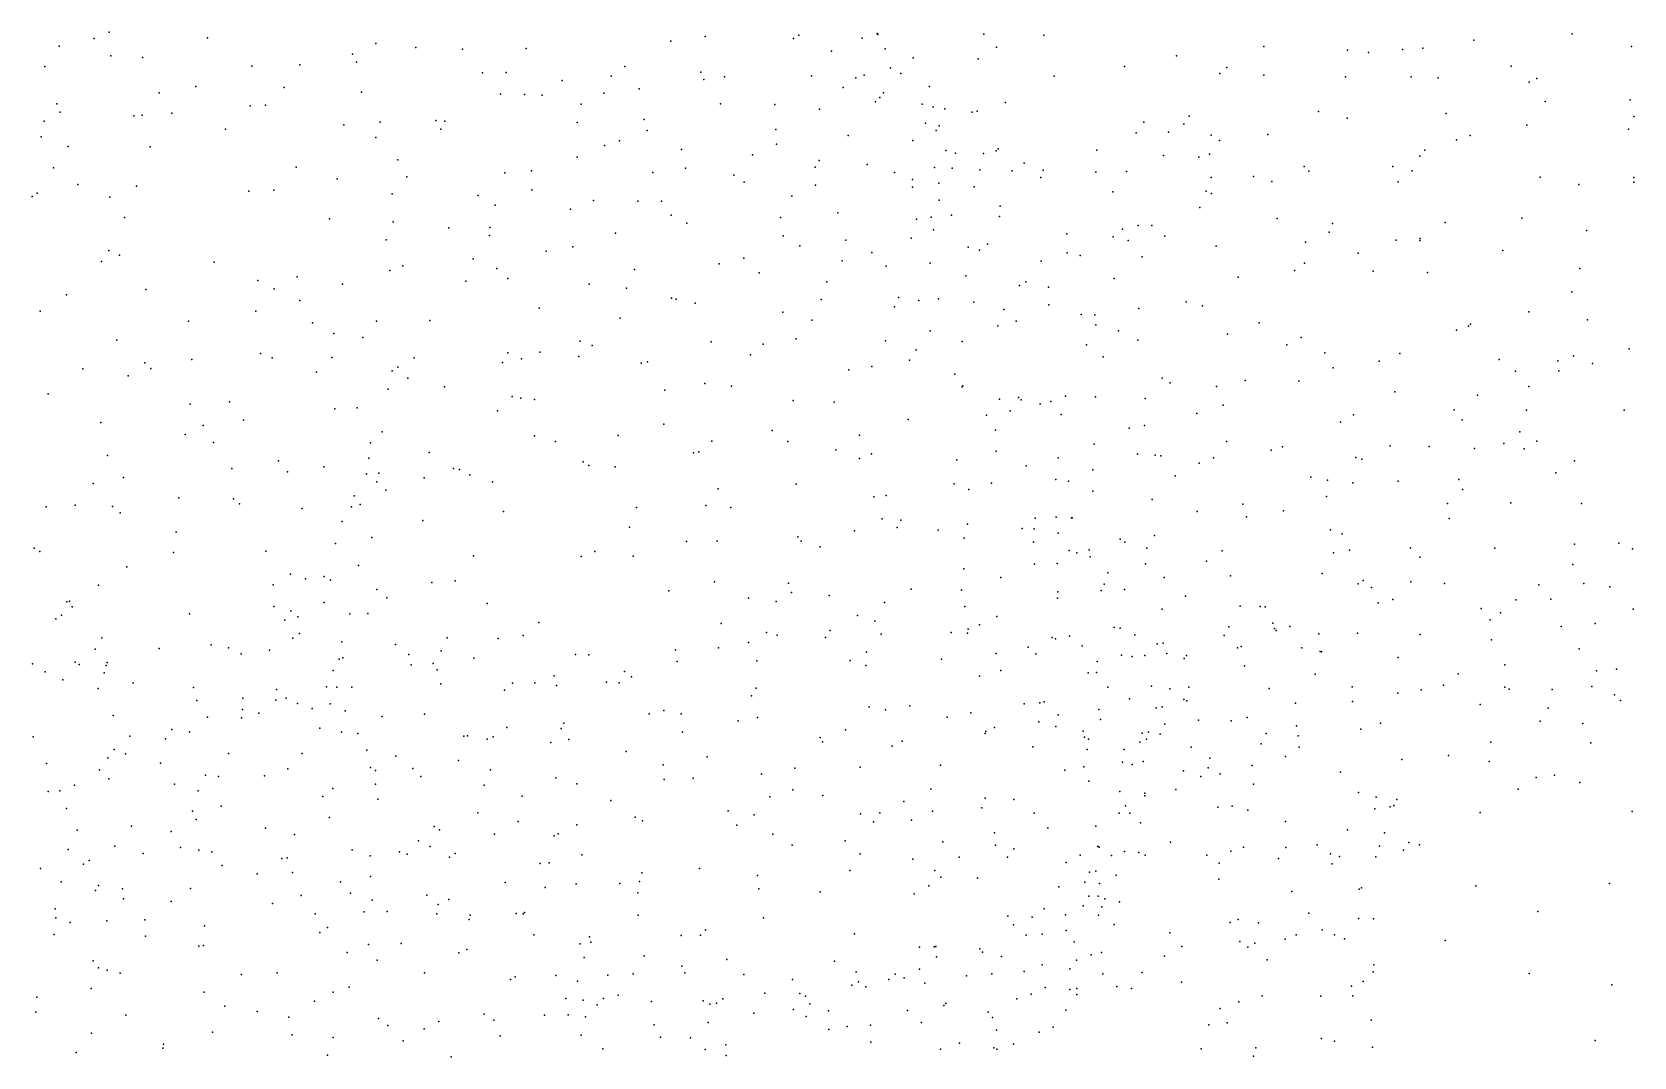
# Model space of a CAD drawing. Header units: metres. Extents: x -24.3 to 24.3, y -27.7 to 27.7.
# Drawn here: x 13.27 to 18.67, y -6.91 to -3.46 of the extents above; entities that cross this region are included whole.
import ezdxf

# ---------------------------------------------------------------- set-up
doc = ezdxf.new("R2010")
doc.units = ezdxf.units.M

msp = doc.modelspace()

# ---------------------------------------------------------------- linework, layer by layer
for p in [(13.3628, -3.5037, 14.3267), (13.4805, -3.4775, -7.353), (13.5318, -3.4556, -17.3867), (13.8627, -3.4756, 18.5632), (14.4302, -3.4937, -17.2061), (14.5647, -3.5075, -6.9124), (15.4237, -3.4863, 8.4801), (15.5391, -3.4707, 17.9496), (15.8367, -3.4776, -6.555), (15.8552, -3.4661, 0.5122), (16.0683, -3.4762, 14.5269), (16.1187, -3.4607, 14.0946), (16.121, -3.4639, 15.7014), (16.4777, -3.4629, 13.0741), (16.5209, -3.5064, 8.0035), (16.6799, -3.4666, 0.8912), (17.4216, -3.5041, -15.609), (18.1286, -3.4826, -13.7432), (18.4598, -3.462, 12.1316), (18.6604, -3.5048, 8.7526), (13.5369, -3.5359, -5.7595), (13.6443, -3.5416, -0.658), (14.3508, -3.5302, 18.4681), (14.3644, -3.5572, -5.6348), (14.7218, -3.5129, -17.0996), (14.9368, -3.5113, 0.18), (15.9648, -3.5198, 17.3012), (16.1457, -3.5124, 14.8895), (16.2403, -3.5423, -5.1049), (16.459, -3.5454, -16.0925), (17.127, -3.5362, 12.4321), (17.7036, -3.5172, -12.3706), (17.7745, -3.5243, -8.0311), (17.8885, -3.5147, 1.3645), (17.957, -3.5104, -12.9236), (13.3145, -3.5719, 13.9116), (14.0127, -3.5702, -5.7951), (14.1742, -3.5659, 9.4086), (14.7895, -3.5936, 9.0389), (14.8689, -3.5924, 18.3542), (15.2224, -3.6046, -6.9183), (15.2687, -3.5715, -16.7758), (15.525, -3.5912, 0.5117), (15.5347, -3.6152, -6.8515), (15.6046, -3.6069, -16.5727), (15.8978, -3.6034, 7.9517), (16.0466, -3.61, -4.8669), (16.0751, -3.6015, 16.7481), (16.1634, -3.5757, -16.2386), (16.1984, -3.5951, 15.5136), (16.715, -3.6046, 7.8777), (16.9522, -3.5712, -15.9062), (17.2728, -3.5954, -8.5469), (17.2964, -3.5746, -9.8229), (17.4217, -3.6013, 8.2763), (17.696, -3.6069, 8.4501), (17.9181, -3.6066, 12.1934), (18.0083, -3.6099, -14.6942), (18.2542, -3.5709, 8.6207), (18.3408, -3.6118, -8.0543), (13.6998, -3.66, 9.6301), (13.8236, -3.6392, -17.5482), (14.1214, -3.6425, 18.5511), (14.3811, -3.6588, 9.3591), (14.8494, -3.6648, -5.2848), (14.9303, -3.6665, -7.0133), (14.9897, -3.6679, -17.1093), (15.0577, -3.6191, 8.8018), (15.1983, -3.6619, -4.9581), (15.3173, -3.6469, 8.3605), (16.004, -3.6426, 17.0835), (16.14, -3.6607, 15.9445), (16.2956, -3.6386, 14.1212), (18.3149, -3.625, 12.1489), (13.3557, -3.6979, 18.5644), (14.007, -3.7039, 9.487), (14.0579, -3.7024, -7.141), (15.1211, -3.6983, 0.421), (15.5912, -3.6973, 17.8187), (15.7742, -3.6999, 17.5846), (15.9246, -3.7152, -6.9048), (16.113, -3.6911, 7.7553), (16.1283, -3.6767, 16.2934), (16.2708, -3.6991, 15.2365), (16.3071, -3.7071, 14.4953), (16.3463, -3.7143, 7.7223), (16.4558, -3.7224, 1.1372), (16.5507, -3.6928, 13.3331), (17.6051, -3.723, 8.2702), (18.3695, -3.69, 1.5157), (18.6553, -3.6846, 1.3982), (13.3129, -3.7557, 14.3145), (13.3665, -3.7251, 9.7262), (13.6141, -3.7382, 18.5973), (13.6431, -3.7354, -7.3476), (13.7426, -3.7287, -5.9377), (14.3221, -3.7681, 18.5411), (14.4449, -3.7596, -0.0105), (14.6323, -3.7536, -17.4521), (14.6618, -3.7554, 18.4811), (15.1079, -3.7601, 8.5628), (15.3338, -3.7503, 18.1034), (16.2811, -3.7622, 14.8908), (16.3271, -3.7721, -6.4326), (16.4392, -3.7261, 13.6833), (17.0166, -3.7592, 7.8369), (17.1521, -3.7663, -8.9198), (17.17, -3.7391, -15.7226), (17.702, -3.7462, 12.338), (18.0361, -3.7298, -13.163), (18.307, -3.7697, 8.545), (18.6679, -3.7404, 12.2298), (13.3019, -3.8086, -5.819), (13.9233, -3.7829, 18.6349), (14.4295, -3.8111, -7.0883), (14.6484, -3.7834, 9.0634), (15.2504, -3.8219, -17.0918), (15.3442, -3.7875, 8.1549), (15.7771, -3.7845, 7.7761), (16.0206, -3.8043, 0.9629), (16.2388, -3.8216, 15.7462), (16.3174, -3.7872, -5.5913), (16.9917, -3.7949, 1.5816), (17.1, -3.7928, -8.0836), (17.2437, -3.8033, -10.8474), (17.2719, -3.8211, -11.3003), (17.4345, -3.801, -11.8237), (18.0709, -3.8189, -7.5802), (18.1166, -3.804, -13.5899), (18.6503, -3.7829, 8.657), (13.3937, -3.8409, -7.5755), (13.6697, -3.8424, -0.601), (15.1081, -3.8773, 18.2232), (15.2002, -3.8377, -7.2115), (15.4591, -3.8518, 7.98), (15.6988, -3.8689, -16.7897), (15.7797, -3.8333, -7.1361), (16.3499, -3.8546, -6.7764), (16.3827, -3.8638, 7.541), (16.4766, -3.8645, 14.1994), (16.5194, -3.8561, -7.2722), (16.5267, -3.8491, 13.8843), (16.8586, -3.8538, -7.7583), (17.083, -3.8719, 12.7701), (17.2029, -3.8778, 1.789), (17.2386, -3.8671, 7.8637), (17.9465, -3.874, 1.882), (17.9642, -3.8538, -12.8638), (13.3436, -3.913, 18.6885), (14.162, -3.9112, 18.6371), (14.5038, -3.8861, -5.8207), (14.8642, -3.9297, 8.7776), (14.9538, -3.9236, -5.3907), (15.3634, -3.9288, -4.9566), (15.4736, -3.9141, -7.3382), (15.6354, -3.938, 7.7111), (15.9101, -3.9111, -7.394), (15.9239, -3.8884, 7.5875), (16.0855, -3.9019, 16.5873), (16.1771, -3.9292, 16.2761), (16.3118, -3.9122, -16.2945), (16.3714, -3.9144, 15.2304), (16.4643, -3.9201, -7.5896), (16.5738, -3.9238, -6.5843), (16.6136, -3.897, -6.9677), (16.6775, -3.9212, 1.5546), (16.8559, -3.928, -8.2774), (16.9587, -3.9255, 12.9773), (17.5569, -3.9092, -7.3461), (17.5735, -3.9246, 1.9746), (17.856, -3.9088, 12.2995), (17.9211, -3.9238, -14.6312), (13.4265, -3.9689, 9.7802), (13.6235, -3.9745, -17.9246), (14.0024, -3.9914, -17.9119), (14.0863, -3.9881, 9.5168), (14.2998, -3.9506, 9.3659), (14.5339, -3.9435, -17.7414), (14.9559, -3.9877, 18.3762), (15.6702, -3.9614, 17.6735), (15.911, -3.9719, 17.2328), (16.2374, -3.9778, -5.0935), (16.2375, -3.9528, 1.3084), (16.327, -3.9644, 15.568), (16.4459, -3.9772, 14.6356), (16.6701, -3.9461, -16.0532), (17.2275, -3.9922, -10.2028), (17.2439, -3.9462, -9.8792), (17.3865, -3.9419, 12.5918), (17.4478, -3.9597, 7.9668), (17.8742, -3.9608, -7.2543), (18.3522, -3.9446, 1.8825), (18.4823, -3.9698, 8.6148), (18.6678, -3.9459, -8.0086), (18.6683, -3.9617, 1.7548), (13.2717, -4.0093, -0.9543), (13.2892, -3.999, 14.116), (13.5335, -4.0125, 18.7581), (14.4849, -4.0013, 9.1948), (14.7745, -4.0059, -5.7423), (14.8316, -4.0386, -7.2688), (15.1635, -4.0234, -17.4675), (15.313, -4.0258, 7.8667), (15.3926, -4.0255, 18.0718), (15.8312, -4.0085, 17.456), (16.3274, -4.0223, -5.3731), (16.5333, -4.0419, 14.422), (16.9123, -3.994, 7.5393), (17.2057, -4.0468, -9.3394), (17.2446, -3.9999, -6.9863), (13.5828, -4.0808, -6.082), (14.2736, -4.0847, -17.9948), (14.4885, -4.0951, -7.2181), (15.0861, -4.0528, 8.1384), (15.4244, -4.0722, -17.315), (15.4776, -4.0999, 7.6398), (15.7931, -4.0801, 7.403), (15.9867, -4.0648, 16.9348), (16.2517, -4.0864, 16.1414), (16.3002, -4.0792, 15.9183), (16.3691, -4.0722, 7.3019), (16.5308, -4.0768, -6.1224), (17.466, -4.0834, -15.3299), (17.653, -4.1003, 8.0654), (18.032, -4.0976, 8.4563), (18.2903, -4.0827, 12.2975), (14.6763, -4.1149, 8.8293), (14.8123, -4.141, -17.9032), (14.8141, -4.1143, 18.5723), (15.2371, -4.1337, -5.3507), (15.8024, -4.1419, -17.0365), (16.2328, -4.1507, -5.6248), (16.309, -4.1224, -5.927), (16.7581, -4.1353, 7.3242), (16.9133, -4.1458, 1.9083), (16.9451, -4.1204, -6.7844), (16.9975, -4.107, -15.8088), (17.0444, -4.1074, -8.9108), (17.0874, -4.1439, 12.8831), (17.6417, -4.1299, -15.0611), (17.9478, -4.1518, -12.584), (18.5087, -4.1249, 12.2571), (13.5301, -4.1913, 18.9485), (13.5667, -4.2077, -7.5015), (14.465, -4.1556, 18.7098), (15.0041, -4.1936, -5.8293), (15.0931, -4.1798, 18.3144), (15.8579, -4.1763, -7.6882), (16.0134, -4.1575, 7.223), (16.1004, -4.1984, -7.9169), (16.4248, -4.1807, -8.2006), (16.4638, -4.1907, 15.3004), (16.4904, -4.17, 14.9531), (16.7592, -4.1998, -8.5933), (16.8025, -4.2085, 13.5291), (16.9644, -4.1582, 13.1215), (17.2603, -4.1769, 12.6815), (17.5617, -4.1642, -6.9922), (17.7392, -4.2005, 12.4013), (17.8672, -4.1569, 8.2758), (17.9466, -4.1579, 12.3405), (18.227, -4.1922, 8.5842), (13.5059, -4.2284, -0.7319), (13.885, -4.2312, 19.0227), (14.4771, -4.2594, 9.0894), (14.5206, -4.2437, -18.1309), (14.7579, -4.2196, 8.5441), (14.837, -4.2526, 8.3288), (15.3008, -4.2555, 18.1238), (15.5861, -4.2372, 17.7867), (15.6693, -4.2175, 1.1504), (16.0008, -4.2263, -5.0742), (16.1488, -4.2443, 16.6514), (16.2976, -4.235, -16.5455), (16.6715, -4.2274, 14.2484), (17.0114, -4.2126, 7.4395), (17.5246, -4.2595, 12.5259), (17.5589, -4.2343, -12.0468), (17.7895, -4.2619, -14.7553), (18.4854, -4.2529, 8.6687), (14.0326, -4.2934, -7.2976), (14.1651, -4.28, -0.0933), (14.3177, -4.3051, -6.3343), (14.7329, -4.2949, 18.6759), (14.8741, -4.2862, 0.5799), (15.1487, -4.3047, -7.4252), (15.7209, -4.2672, 17.5981), (15.9495, -4.2972, 17.1925), (16.4178, -4.2772, 15.6394), (16.5979, -4.3098, 1.8672), (16.6193, -4.2972, 14.687), (16.6958, -4.315, 7.1528), (16.9168, -4.2862, 13.3049), (17.3354, -4.2818, 7.6871), (17.9728, -4.2658, -14.2212), (13.388, -4.3414, 19.1665), (13.6555, -4.3228, 9.8145), (14.0876, -4.3209, -18.2715), (14.1736, -4.3608, 19.0049), (15.2738, -4.3184, 7.5134), (15.4262, -4.3529, -5.7149), (15.4421, -4.3557, -17.7784), (15.506, -4.3695, 7.2635), (15.9303, -4.357, -5.594), (16.1903, -4.3496, 7.0406), (16.2591, -4.3597, 1.6964), (16.3251, -4.3547, 16.1425), (16.4447, -4.3657, 7.0247), (17.1595, -4.3646, -11.2216), (18.459, -4.3305, 2.2693), (13.2988, -4.3959, -7.6781), (14.0254, -4.3967, 9.6292), (14.9805, -4.386, 7.8235), (15.253, -4.4197, -18.031), (15.801, -4.3991, -7.9057), (16.1775, -4.3819, -16.8983), (16.546, -4.3906, -16.4316), (16.6967, -4.3747, -6.4311), (16.8059, -4.4078, -8.8514), (16.8525, -4.4082, 13.7598), (17.0008, -4.3867, -6.6087), (17.2148, -4.3787, -15.6143), (18.3136, -4.399, 8.6473), (13.7989, -4.4301, -6.3753), (14.2169, -4.4357, 9.453), (14.2883, -4.472, -7.1553), (14.4325, -4.4294, -18.36), (14.6122, -4.4282, 8.5162), (15.8988, -4.4263, -5.9618), (16.2968, -4.4623, 16.3976), (16.5255, -4.4452, 15.3711), (16.5871, -4.4299, 15.097), (16.8552, -4.4424, -16.0893), (16.9317, -4.463, 13.4867), (17.2991, -4.4739, 7.5115), (17.4058, -4.4358, 12.593), (18.0703, -4.4601, 8.4324), (18.1112, -4.447, -13.7465), (18.118, -4.4404, -7.1783), (18.5114, -4.4255, -7.957), (13.5573, -4.4939, -18.4776), (14.3858, -4.4854, 9.1014), (15.1185, -4.497, 0.8932), (15.1587, -4.5117, 7.3085), (15.5591, -4.5, -6.0709), (15.7345, -4.5076, -17.7247), (15.846, -4.4899, 6.9103), (16.1464, -4.4965, -8.2688), (16.2505, -4.5269, 6.8732), (16.4049, -4.4986, 15.9647), (16.8243, -4.5092, 14.0774), (16.9964, -4.4936, 2.2478), (17.4986, -4.5091, -6.8254), (17.547, -4.4844, 2.4428), (18.6526, -4.523, -8.8405), (13.6515, -4.5698, 9.877), (13.8105, -4.5596, -0.5135), (14.0413, -4.5391, -0.265), (14.0811, -4.5529, -6.5542), (14.2817, -4.5523, 19.1322), (14.5042, -4.5851, 8.6413), (14.5595, -4.5539, 18.8997), (14.8561, -4.5688, -6.4675), (14.8751, -4.5368, -7.3292), (14.9204, -4.5568, 7.5535), (14.9827, -4.5342, 18.5938), (15.1137, -4.5494, -6.3152), (15.3239, -4.5715, 18.2305), (15.3449, -4.5664, -7.5832), (15.6918, -4.543, 17.6795), (16.1003, -4.5829, -17.3874), (16.2276, -4.5618, 16.6757), (16.8803, -4.55, 7.1054), (17.6267, -4.537, 12.4507), (17.8104, -4.5643, 8.1428), (17.8793, -4.539, 2.5515), (18.2146, -4.5586, -13.2097), (18.4114, -4.5636, -8.5935), (18.4651, -4.5466, 8.7179), (18.5284, -4.573, 12.1726), (13.4428, -4.5905, 19.5068), (13.5954, -4.6143, -7.4519), (13.6721, -4.5895, 19.4526), (14.2299, -4.6022, -0.0381), (14.4854, -4.597, -6.6185), (14.5378, -4.622, 8.4283), (15.5386, -4.6404, 6.8316), (16.0235, -4.5938, -6.315), (16.3801, -4.6081, 16.2066), (17.0784, -4.6216, -9.6433), (17.1064, -4.6372, 7.1992), (17.3588, -4.6299, -15.4312), (17.5396, -4.6324, 7.7025), (17.6548, -4.5875, -14.8833), (18.2696, -4.5979, -8.0151), (18.4147, -4.5973, 2.5217), (13.3258, -4.6747, -6.2572), (14.471, -4.6595, 8.8868), (14.6611, -4.6508, 8.0695), (14.8892, -4.6842, 18.7593), (14.9187, -4.6888, 7.2071), (14.9645, -4.6942, -18.4882), (15.4037, -4.6624, -18.279), (15.6282, -4.6493, -7.8824), (16.4054, -4.6513, -8.5997), (16.4075, -4.6473, -17.0241), (16.5311, -4.6925, 15.6776), (16.5953, -4.6875, 15.4072), (16.6037, -4.6946, -16.724), (16.7535, -4.6823, 14.5228), (16.8543, -4.6853, -9.1277), (17.0221, -4.6904, -10.7788), (17.2616, -4.6495, 2.4961), (17.8631, -4.6683, -12.3353), (18.1413, -4.6792, -7.7579), (18.3144, -4.6498, 12.1761), (13.8044, -4.7101, -6.5984), (13.9373, -4.7013, -18.6317), (14.2914, -4.7255, 9.1851), (14.3672, -4.7214, -6.937), (14.8398, -4.7316, -7.0437), (15.8361, -4.6968, -8.1037), (15.974, -4.7032, 6.7878), (16.4867, -4.7461, 6.7862), (16.5672, -4.7319, -8.859), (16.6675, -4.7086, 15.1342), (16.7039, -4.7005, 14.8817), (16.7381, -4.7445, 6.9015), (17.1952, -4.7412, -15.7366), (17.2841, -4.7135, -11.825), (17.7231, -4.746, 8.0483), (18.0628, -4.7283, 12.1869), (18.3066, -4.7298, -8.9626), (18.6356, -4.7299, 8.8135), (13.5038, -4.7711, 9.9754), (13.8479, -4.7813, -7.164), (13.9846, -4.7633, 9.6754), (14.4511, -4.8024, 19.18), (15.4006, -4.7765, 18.1716), (15.7653, -4.7979, -6.5294), (16.2236, -4.7607, 16.7837), (16.5172, -4.7976, 15.8749), (16.9678, -4.7909, 13.6118), (17.0193, -4.7814, 13.3981), (17.6796, -4.7704, -7.1122), (18.0899, -4.7628, -8.4424), (18.2843, -4.8027, 8.5966), (13.7873, -4.8116, 9.8579), (13.8834, -4.8389, 19.6001), (14.4124, -4.8394, 8.6012), (14.964, -4.8159, 6.9507), (15.0352, -4.8355, -6.8244), (15.2465, -4.8155, 18.4116), (15.5616, -4.8337, 1.4288), (15.8182, -4.8349, 6.6439), (16.0598, -4.8138, 17.1108), (16.85, -4.8443, 14.2212), (17.2952, -4.8352, 12.8169), (17.4839, -4.8536, 12.4414), (17.8465, -4.8503, 12.2323), (17.9788, -4.8526, 8.3724), (18.2303, -4.8419, 12.0851), (18.3414, -4.8347, -12.94), (13.526, -4.8829, 19.8334), (14.1021, -4.9007, 9.462), (14.4058, -4.8915, 8.9211), (14.6099, -4.873, 7.514), (15.1287, -4.9039, -7.123), (15.5002, -4.8741, 6.6471), (15.5177, -4.8698, 17.9913), (15.9795, -4.864, -18.128), (16.0597, -4.8931, -8.3884), (16.0999, -4.8772, 1.8881), (16.3871, -4.8975, 16.4828), (16.5201, -4.8674, -6.6866), (16.728, -4.8908, 2.3228), (16.9961, -4.878, -9.8591), (17.0558, -4.8819, 2.5321), (17.0744, -4.8832, 6.9946), (17.2032, -4.9089, -6.8879), (17.252, -4.8906, 7.1931), (17.4461, -4.8646, 7.4689), (17.7313, -4.8891, -12.1508), (17.7516, -4.8954, -14.6431), (18.1311, -4.8585, -13.7849), (18.2989, -4.8602, -13.3302), (18.4681, -4.901, -9.2869), (13.5796, -4.9568, -0.8856), (13.9446, -4.9267, -0.4784), (14.1318, -4.9377, -18.7875), (14.2549, -4.9202, 19.4645), (14.3984, -4.9447, 0.1588), (14.4396, -4.9423, 7.9955), (14.5929, -4.9577, 7.2541), (14.6914, -4.9267, 19.0116), (14.7123, -4.9295, 6.9966), (14.7465, -4.9482, 0.6392), (15.147, -4.9167, 18.578), (15.2363, -4.9211, -7.4537), (16.6212, -4.9175, 15.6072), (16.7208, -4.9636, -16.9526), (16.8448, -4.931, 6.8382), (17.1232, -4.9512, -15.9731), (17.5797, -4.9558, -15.0034), (18.0778, -4.9631, -9.1967), (18.4048, -4.9408, 8.7601), (13.4775, -4.9771, -6.5201), (14.3567, -5.0188, 8.4134), (14.4327, -4.9715, -18.7816), (14.4635, -4.9993, 19.2991), (14.8224, -4.9711, 6.8131), (15.5831, -4.9952, -18.5559), (15.8456, -4.9791, 1.7293), (16.1487, -5.0171, 16.9863), (16.378, -4.978, 6.5968), (16.4273, -4.9976, -17.7253), (16.5042, -4.9755, 16.1652), (16.7637, -4.9685, 15.0316), (16.8452, -5.0026, 14.5704), (17.6363, -4.9658, 7.7705), (17.7217, -4.9746, -7.3478), (17.8742, -4.9688, -8.838), (18.0908, -4.997, 8.5319), (13.3195, -5.056, -7.4934), (13.4175, -5.0503, 20.0145), (13.5423, -5.0544, 10.0427), (13.7661, -5.0255, 19.8075), (13.9501, -5.0289, 9.7721), (13.9704, -5.0451, 19.7112), (14.182, -5.0606, -0.3194), (14.3476, -5.0557, 8.7678), (14.3775, -5.0472, 7.796), (14.8605, -5.0709, -18.803), (15.3084, -5.0579, 1.3161), (15.5414, -5.0507, 6.5005), (15.6263, -5.0576, 17.8336), (16.107, -5.0214, -6.7577), (17.0456, -5.0313, -11.7541), (17.1973, -5.0707, 13.0099), (17.3512, -5.0467, -15.4732), (17.4878, -5.0693, 2.8464), (17.6326, -5.0212, 12.3035), (18.0398, -5.0438, 12.0121), (18.2534, -5.0421, -12.3606), (18.4916, -5.0446, 8.9338), (13.5685, -5.0752, -7.2843), (14.317, -5.1048, 8.0807), (14.5881, -5.1013, 6.8233), (15.2846, -5.1237, 18.3915), (16.1356, -5.0959, 6.5122), (16.1863, -5.1255, -18.3393), (16.1986, -5.1004, -3.3921), (16.4233, -5.1141, -6.8432), (16.6513, -5.0937, -9.1167), (16.7214, -5.0906, 15.4257), (16.7737, -5.093, -6.8949), (16.7755, -5.093, -3.2067), (17.3633, -5.0895, 12.5966), (18.0457, -5.095, -12.1332), (13.7578, -5.1407, -18.961), (14.2943, -5.1791, 7.6216), (14.416, -5.1585, 7.1502), (15.4764, -5.172, -7.2799), (15.58, -5.1714, -7.623), (15.8517, -5.1561, -8.1151), (15.8632, -5.1715, 17.4618), (16.0427, -5.1366, 17.1686), (16.3242, -5.1345, -8.7311), (16.4116, -5.1609, 16.5259), (16.6074, -5.1282, 6.5899), (16.6451, -5.1748, -2.7672), (16.6474, -5.1301, -3.4839), (16.7285, -5.1442, -11.152), (16.9372, -5.1648, 14.2988), (16.9535, -5.175, -2.9594), (17.0531, -5.1517, 13.5188), (17.6458, -5.1325, -7.6314), (17.6858, -5.1461, -8.5025), (18.6171, -5.1781, -13.1451), (13.279, -5.1945, -1.2731), (13.2976, -5.2063, 5.0419), (13.7478, -5.2094, -1.0818), (14.0594, -5.2044, -0.618), (14.7584, -5.2212, 19.13), (15.1219, -5.2232, 1.1438), (15.1677, -5.2055, -18.8686), (15.297, -5.2216, 6.302), (15.9263, -5.1901, -6.9602), (16.7653, -5.203, -17.4306), (16.7918, -5.2106, -11.5589), (16.8335, -5.2005, -9.7227), (16.8361, -5.2245, -10.0231), (17.027, -5.1948, 13.7751), (17.2808, -5.2033, 7.0887), (17.6558, -5.2104, -7.9679), (17.7105, -5.2015, 7.9003), (17.9151, -5.1937, -9.4339), (17.9475, -5.2252, 8.4975), (18.1992, -5.1946, 8.7138), (18.4677, -5.181, -13.494), (18.6639, -5.1965, 9.1255), (13.5907, -5.2572, 10.1218), (14.1422, -5.2828, 9.4384), (14.3716, -5.253, 6.9542), (16.4105, -5.265, -3.6472), (16.6485, -5.2487, 15.8764), (16.7253, -5.246, -10.765), (16.8962, -5.2779, 14.7924), (17.0233, -5.2472, -16.5718), (17.2278, -5.2389, 12.8231), (17.3092, -5.2885, -15.6738), (17.6181, -5.2806, 7.582), (18.4628, -5.2499, 11.7127), (13.4953, -5.3195, -7.0133), (14.0842, -5.3188, 19.7651), (14.1928, -5.2978, 7.8674), (14.2561, -5.2908, 7.2364), (14.2772, -5.3021, -18.9986), (14.4329, -5.3343, 6.5795), (14.6184, -5.3107, 19.3154), (14.6977, -5.3054, -18.9524), (15.4164, -5.339, 1.4592), (15.5707, -5.3088, 6.258), (15.8199, -5.3127, 6.2511), (16.2329, -5.3327, -18.5744), (16.4024, -5.336, -2.4172), (16.5359, -5.2937, -18.2048), (16.7272, -5.3414, 6.5408), (16.8732, -5.3377, -2.6108), (16.8835, -5.3165, -11.8738), (16.9516, -5.3339, 14.5447), (17.0852, -5.2939, 6.8041), (17.7388, -5.315, -14.6227), (17.7561, -5.3039, 12.0349), (17.7842, -5.3268, 8.0751), (17.9164, -5.3082, -14.3045), (18.0297, -5.3142, 3.0582), (18.3475, -5.3178, -12.0885), (18.4989, -5.3136, -9.7896), (18.5867, -5.3247, 2.9286), (13.3885, -5.3759, 4.4421), (13.3979, -5.3735, 5.1743), (13.4071, -5.3927, 4.7219), (14.0863, -5.3916, 9.8391), (14.2562, -5.3774, 8.7542), (14.4668, -5.362, -0.0071), (14.8052, -5.3813, 6.3461), (15.6856, -5.3636, -18.8878), (15.7784, -5.3749, 1.7834), (15.8307, -5.344, -7.2553), (15.9572, -5.3539, -18.7451), (16.1431, -5.3779, -8.4442), (16.4142, -5.3909, 16.5925), (16.7263, -5.3631, -7.0981), (17.1571, -5.3567, -16.1556), (17.3419, -5.3901, -7.481), (17.4096, -5.3909, 2.9525), (17.4258, -5.3926, -9.0437), (17.8067, -5.3786, -11.8464), (17.8559, -5.3675, -9.7259), (18.2705, -5.3693, -13.9067), (18.3881, -5.367, 9.0448), (13.3513, -5.4327, 5.5506), (13.3715, -5.4204, 10.1471), (13.802, -5.4161, -1.4285), (14.1234, -5.4371, 7.4028), (14.1435, -5.4061, 7.6496), (14.1671, -5.4267, 7.0478), (14.3428, -5.416, 19.6343), (14.4032, -5.4145, -0.6318), (14.9788, -5.4449, 6.1723), (15.593, -5.4492, 17.914), (16.0521, -5.4214, -2.387), (16.1107, -5.4404, -3.5059), (16.5224, -5.4249, 16.3727), (17.0793, -5.4008, 13.2496), (17.4522, -5.4471, -8.2395), (18.154, -5.398, 11.7259), (18.1841, -5.4362, -11.7511), (18.2189, -5.4129, 8.8646), (18.538, -5.4481, 9.2606), (18.6652, -5.4005, 11.495), (13.5063, -5.4968, 20.1974), (14.1507, -5.4983, 8.026), (14.1728, -5.4829, 6.8129), (14.6706, -5.4966, 6.2009), (14.8415, -5.4996, 19.072), (14.9265, -5.4892, 0.9355), (15.7464, -5.4792, -12.3745), (15.7821, -5.4882, 17.6137), (15.945, -5.4961, 17.3568), (15.9605, -5.472, -7.9566), (16.1325, -5.4845, 2.0874), (16.3681, -5.4792, 6.2992), (16.4231, -5.4809, -11.9109), (16.4255, -5.4679, -11.3848), (16.4632, -5.4527, 2.3406), (16.7085, -5.496, 15.8335), (16.7193, -5.5001, -9.3387), (16.7666, -5.4916, -9.9051), (16.9169, -5.4621, -3.3968), (16.9377, -5.4645, 2.6979), (16.9867, -5.4863, 6.6462), (17.2881, -5.4889, 6.9677), (17.3033, -5.4604, 12.3796), (17.4577, -5.4657, -15.294), (17.4631, -5.4721, 7.2133), (17.5086, -5.4591, -11.7986), (17.6069, -5.483, 7.4624), (17.7366, -5.481, 3.1013), (17.9479, -5.4854, 8.6298), (18.1889, -5.5041, -10.0909), (18.423, -5.4588, 11.5552), (13.4849, -5.5356, 4.958), (13.6996, -5.5324, 20.0845), (13.8755, -5.5202, 10.2014), (13.9337, -5.5303, 19.9384), (13.9767, -5.551, -1.6705), (14.0714, -5.538, 10.0427), (14.315, -5.5104, -1.2862), (14.4965, -5.5189, 19.4725), (14.541, -5.5528, -0.2654), (14.6496, -5.5408, 19.3041), (15.1028, -5.5529, -19.0732), (15.1474, -5.5545, 18.5968), (15.4397, -5.5369, 18.149), (15.5846, -5.5312, -12.6751), (15.6851, -5.5124, 6.0722), (16.0832, -5.5448, -7.4767), (16.5193, -5.5497, -3.6052), (16.6276, -5.5286, 16.1048), (16.653, -5.5504, -10.5638), (16.8091, -5.5234, -18.2261), (16.9423, -5.5549, 14.7041), (17.021, -5.5565, -2.8514), (17.0624, -5.5171, 13.4629), (17.0818, -5.5146, 13.0401), (17.0951, -5.5492, -16.8416), (17.1608, -5.556, 2.8764), (17.3328, -5.531, -9.3713), (17.3454, -5.5257, -8.7066), (17.5495, -5.5312, -9.6856), (17.6112, -5.5429, 11.8902), (17.6155, -5.5441, -14.9026), (18.4834, -5.5335, -11.6057), (13.273, -5.5842, -7.3077), (13.3156, -5.6111, -1.7831), (13.4168, -5.5786, 5.7942), (13.4301, -5.5866, 4.2624), (13.5216, -5.5898, 5.2394), (13.5247, -5.5798, -19.306), (14.2861, -5.6065, 9.008), (14.3066, -5.5684, -1.716), (14.3184, -5.5649, 6.3682), (14.549, -5.5881, -19.1239), (14.6226, -5.5838, 0.1925), (14.6365, -5.605, -1.0845), (14.7598, -5.5655, 0.612), (15.2676, -5.6103, -2.1671), (15.4447, -5.5763, 5.9838), (15.7138, -5.5749, -12.0713), (16.0279, -5.5732, -12.5714), (16.0809, -5.5905, 17.1363), (16.3353, -5.5689, -18.8308), (16.5356, -5.6067, -7.3535), (16.8604, -5.577, -7.3683), (16.9784, -5.5593, -17.7651), (17.1533, -5.5669, 6.7709), (17.3562, -5.5908, 12.1643), (17.8735, -5.5631, 8.4194), (18.2335, -5.5874, 11.5336), (18.5421, -5.6077, 11.2606), (18.6092, -5.6028, -10.2628), (13.3752, -5.6388, 10.2943), (13.515, -5.6146, 5.4754), (13.6126, -5.6482, 10.4311), (13.8154, -5.6647, -19.2559), (14.2636, -5.6625, 9.5522), (14.2989, -5.6636, 19.6656), (14.3486, -5.663, 6.1547), (14.6485, -5.652, -2.0208), (14.8904, -5.6498, 5.9171), (14.9658, -5.6486, -1.4045), (15.0302, -5.6254, 18.767), (15.0389, -5.6579, -12.5573), (15.2065, -5.6467, -1.6156), (15.2493, -5.6481, -12.3258), (15.2912, -5.6286, -2.5969), (16.4637, -5.6265, -10.9898), (16.8298, -5.615, -2.3909), (16.8576, -5.614, 6.5013), (16.8955, -5.6636, 15.0641), (17.0434, -5.6597, 13.6881), (17.169, -5.6627, -16.5531), (17.594, -5.6197, -11.5399), (17.7195, -5.6619, 7.7348), (18.0265, -5.6562, -14.2567), (18.0757, -5.6179, 8.835), (18.2338, -5.6632, -10.3516), (18.5259, -5.6606, -13.8489), (13.4948, -5.6679, 4.5868), (13.8264, -5.7076, -2.1081), (13.9821, -5.7001, 6.7237), (14.0929, -5.7066, 7.9209), (14.0958, -5.6706, 19.8478), (14.1282, -5.6999, 6.4469), (14.1664, -5.7185, 10.1298), (14.2757, -5.7195, 9.8236), (14.8637, -5.6728, -2.3375), (15.6958, -5.6922, 17.7353), (15.7117, -5.6671, -1.7192), (16.6143, -5.7189, -2.0957), (16.6665, -5.7157, 15.9788), (16.6814, -5.7131, -18.6613), (16.9684, -5.7023, 14.4312), (17.1043, -5.6684, -17.1327), (17.152, -5.7048, -8.0023), (17.1622, -5.7097, -9.6132), (17.4393, -5.6679, 11.9417), (17.5285, -5.7166, 7.1901), (17.7201, -5.7115, -14.6648), (17.8724, -5.6829, -10.2349), (17.9518, -5.6719, -11.3856), (18.2478, -5.6695, 9.1865), (18.3929, -5.6714, 9.4311), (18.6024, -5.6893, -11.3175), (18.6233, -5.7076, 9.7787), (13.5453, -5.7591, 5.8702), (13.8625, -5.7641, 6.5274), (13.9769, -5.7661, 6.2223), (13.9803, -5.7386, 10.3874), (14.0362, -5.7504, 7.5408), (14.215, -5.7348, 8.6508), (14.3263, -5.7431, 9.1766), (14.4517, -5.7615, -2.3684), (14.594, -5.7539, 5.8717), (15.3504, -5.753, 5.8387), (15.3998, -5.7415, -19.1874), (15.4585, -5.7527, -1.4132), (15.7151, -5.7654, -11.7397), (16.0916, -5.7291, -11.4872), (16.1474, -5.7401, 6.0911), (16.2288, -5.7261, -1.8564), (16.355, -5.7645, -8.2987), (16.4341, -5.7498, -8.6321), (16.7291, -5.7569, 15.7496), (16.8658, -5.738, -11.9496), (16.8708, -5.7719, -9.1897), (17.0583, -5.7331, 13.259), (17.0789, -5.7292, 6.628), (17.201, -5.7743, -11.6335), (17.3652, -5.7653, -15.516), (18.1499, -5.7213, -11.0403), (18.3788, -5.7335, -10.7125), (13.6017, -5.8281, 5.2456), (13.7429, -5.8062, 6.3325), (13.8025, -5.8136, 5.7175), (14.2409, -5.8014, 5.891), (14.3138, -5.8149, 8.8736), (14.3694, -5.8198, -19.2487), (14.7387, -5.8268, 0.009), (14.8708, -5.7996, 0.7761), (15.0538, -5.8029, 5.7828), (15.0628, -5.7849, -0.9703), (15.4632, -5.8151, 1.5587), (15.6502, -5.7763, -12.9151), (16.012, -5.807, -3.41), (16.4822, -5.8189, 2.4498), (16.4852, -5.8131, -12.3438), (16.5142, -5.7994, 16.4312), (16.6635, -5.7795, -3.4784), (16.7211, -5.7952, -10.3144), (16.8123, -5.8116, 6.3864), (17.0116, -5.8185, -8.2504), (17.0333, -5.8143, -2.5658), (17.0717, -5.8212, 12.8446), (17.0874, -5.7876, 12.5444), (17.3114, -5.7767, 6.8673), (17.4288, -5.8197, -10.2633), (17.5319, -5.7933, -15.0998), (17.5375, -5.8275, -11.2061), (17.7487, -5.8049, 11.5654), (17.8146, -5.7849, -10.5509), (18.3527, -5.7772, 11.1567), (18.4956, -5.7854, 10.9623), (13.2758, -5.8301, 3.6723), (13.5486, -5.8731, 20.2371), (13.7214, -5.8378, 6.0592), (14.3992, -5.8754, 9.5565), (14.726, -5.8288, 19.2061), (14.8051, -5.8388, 5.7836), (14.8254, -5.8301, -0.6089), (15.0197, -5.8499, -19.2329), (15.0804, -5.8399, -2.6908), (15.2732, -5.8798, 18.3349), (15.9268, -5.8327, 1.9757), (15.9341, -5.8476, -19.2056), (16.1696, -5.8618, 16.9778), (16.2027, -5.8456, 2.2242), (16.6432, -5.8648, 6.2455), (16.8169, -5.8322, 15.3865), (16.8259, -5.8733, 2.7708), (16.8312, -5.8384, -7.9668), (16.9505, -5.8736, 14.57), (17.004, -5.8482, -10.0144), (17.0263, -5.8389, 13.819), (17.1763, -5.8657, -17.907), (17.4122, -5.8545, 3.147), (17.5403, -5.8655, 11.6138), (18.1862, -5.8489, 3.2908), (18.5231, -5.8513, 9.9106), (13.3203, -5.9208, 10.475), (13.5276, -5.901, -2.358), (13.5866, -5.8878, 10.6213), (13.7047, -5.9197, 5.4941), (13.9334, -5.8865, 7.1483), (14.1817, -5.8862, 19.7553), (14.4123, -5.9344, 10.0792), (14.4971, -5.8955, 19.4676), (14.708, -5.9101, -19.2637), (15.3975, -5.9249, -11.86), (15.546, -5.8977, 17.9019), (16.062, -5.933, -1.6064), (16.3321, -5.9257, 16.7176), (16.8153, -5.9316, -18.8259), (16.9451, -5.9161, -11.5254), (16.9777, -5.9234, 14.3163), (17.0146, -5.9142, -18.5277), (17.2339, -5.9355, -17.0178), (17.239, -5.9023, -16.1437), (17.3822, -5.9271, -10.6564), (17.4947, -5.8971, 7.0613), (17.8866, -5.9067, 8.5606), (18.043, -5.8932, 9.1912), (18.1803, -5.9136, 10.9838), (13.499, -5.9419, 6.2352), (13.5308, -5.9721, 4.5418), (13.7513, -5.9902, -2.5363), (13.8562, -5.9599, 6.7881), (13.8993, -5.9641, -19.4159), (14.0552, -5.9616, 7.6931), (14.1331, -5.9385, 8.2047), (14.4289, -5.9437, 9.8554), (14.5541, -5.9369, 5.7218), (14.5818, -5.9641, -2.6511), (14.816, -5.9419, 0.4338), (15.0366, -5.9685, 18.6446), (15.1075, -5.9889, -12.0319), (15.401, -5.9738, 18.078), (15.4986, -5.9697, 5.6988), (15.7286, -5.9567, -1.3921), (15.8412, -5.9364, 17.4644), (16.7511, -5.9428, -10.6478), (16.8313, -5.9795, 15.1813), (17.1512, -5.9451, -18.235), (17.2088, -5.964, -11.1092), (17.2742, -5.9554, 11.8224), (17.3864, -5.9895, 6.8717), (17.6793, -5.9499, 7.4897), (18.3385, -5.968, -14.137), (18.4001, -5.9601, 10.4741), (18.4858, -5.9841, 3.2107), (13.3261, -6.0149, 6.3743), (13.3652, -6.0124, 3.9808), (13.4148, -5.9938, -19.6384), (13.8314, -6.0124, 20.0575), (14.2518, -6.032, 5.6246), (14.2853, -6.0047, 8.5606), (14.4283, -5.9906, 9.1992), (14.4365, -6.0402, 10.284), (14.7948, -5.9937, 19.0035), (14.9234, -6.0309, -0.262), (15.7572, -6.0329, 5.7513), (15.8342, -6.0091, -11.5066), (15.936, -6.0286, 17.286), (16.2991, -6.0065, -19.21), (16.4824, -6.0372, -11.1088), (16.5795, -6.042, 16.1807), (16.9363, -6.0149, -3.2318), (17.0206, -6.0291, 6.4489), (17.0208, -6.0202, 13.6934), (17.1248, -6.0078, -10.7901), (17.7407, -6.0186, 11.2497), (17.7998, -6.0342, 7.8975), (17.8699, -6.0421, 10.9978), (18.2787, -6.0071, 9.9983), (13.3877, -6.0721, 20.3511), (13.8121, -6.081, 6.972), (13.9086, -6.0642, 10.7889), (14.7732, -6.0866, 5.5995), (15.2213, -6.0447, -0.7789), (15.6168, -6.0796, 17.6916), (15.7039, -6.0933, 1.7888), (16.0628, -6.0899, 2.1119), (16.128, -6.0867, -11.3122), (16.2082, -6.0483, -12.6531), (16.305, -6.0807, 5.9736), (16.4718, -6.0699, 16.4417), (16.6473, -6.0883, -19.1086), (16.9346, -6.088, 14.4871), (16.9557, -6.0629, 12.6758), (16.9705, -6.0873, 13.3127), (17.2668, -6.0674, -16.4112), (17.3152, -6.0639, -17.5967), (17.3672, -6.0773, 11.4776), (17.7957, -6.0733, 8.2377), (17.8473, -6.0665, -14.5967), (17.8593, -6.062, 9.129), (18.1497, -6.0859, 10.2485), (18.6618, -6.0821, -14.0281), (13.4235, -6.1452, 10.9374), (13.6072, -6.1316, 6.4571), (13.7407, -6.1498, 11.059), (13.8242, -6.1095, 5.4042), (14.0586, -6.1387, 5.5759), (14.2739, -6.1022, 10.5837), (14.6262, -6.1322, 10.1392), (14.6443, -6.1439, 9.5854), (14.9099, -6.1156, 0.0433), (15.1066, -6.1273, 18.4361), (15.3038, -6.1015, 1.3578), (15.3278, -6.114, 5.567), (15.6464, -6.1278, -19.4402), (16.1066, -6.1165, 5.8589), (16.2344, -6.1117, 16.8361), (16.6937, -6.1376, 15.7765), (16.8559, -6.1316, 6.2831), (17.0055, -6.1198, 11.9945), (17.4949, -6.1164, 11.2735), (17.7035, -6.1439, 10.9001), (13.5511, -6.1989, 4.6766), (13.7713, -6.2031, -19.6018), (14.1557, -6.1596, 10.8597), (14.5733, -6.1812, 10.4358), (14.6127, -6.2002, -19.4413), (14.8294, -6.159, -12.1676), (15.0307, -6.1644, -2.9517), (15.0441, -6.1571, -19.4442), (15.767, -6.158, 17.4455), (15.8328, -6.1953, -1.1886), (16.0109, -6.1814, -19.4508), (16.3401, -6.1847, 16.6516), (16.5137, -6.1535, -11.967), (16.5169, -6.1952, -11.5255), (16.862, -6.2001, 14.8202), (16.8666, -6.2026, 12.4118), (17.1066, -6.1855, 11.5369), (17.3533, -6.2027, -17.1377), (17.4953, -6.2034, -15.2079), (17.6015, -6.1949, 3.3302), (17.8115, -6.1994, 8.5203), (17.8278, -6.1538, 8.7744), (17.9097, -6.1871, 10.4794), (17.9455, -6.1945, 10.0477), (13.3929, -6.2106, 4.2114), (13.4447, -6.2595, 11.1724), (13.4636, -6.2477, 4.4638), (13.6459, -6.224, -2.7687), (13.8333, -6.2123, 5.2073), (13.8776, -6.2183, 7.2248), (14.1137, -6.2406, 7.9801), (14.1312, -6.238, 19.7413), (14.3499, -6.2112, 5.4605), (14.4113, -6.2318, 8.7256), (14.5101, -6.218, -2.8605), (14.535, -6.2262, 10.657), (14.6781, -6.2361, 9.3517), (14.697, -6.2241, 9.9196), (14.983, -6.2576, 5.4463), (15.0134, -6.2548, 0.7421), (15.1236, -6.2279, -12.9498), (16.061, -6.2247, 17.0104), (16.2395, -6.2425, -1.4763), (16.3949, -6.2362, -3.3581), (16.5576, -6.2359, 6.0283), (16.5787, -6.2075, -1.7932), (16.7551, -6.2535, 2.7918), (16.8025, -6.2297, -2.0071), (16.9081, -6.23, 13.4733), (16.9518, -6.2172, 14.2205), (16.9999, -6.2202, 11.7617), (17.0217, -6.2295, -2.8639), (17.2299, -6.2296, -18.637), (17.2712, -6.2567, -16.1079), (17.3107, -6.2154, 11.209), (17.4712, -6.2407, 10.9082), (17.6463, -6.2249, 7.2723), (17.6511, -6.258, 10.6066), (17.6764, -6.2335, -14.8115), (17.7988, -6.2349, 7.6375), (17.8919, -6.2124, 9.6995), (13.3006, -6.2743, 3.9622), (13.9121, -6.2639, 11.2238), (14.03, -6.2925, -2.8295), (14.1496, -6.2876, 11.1311), (14.4117, -6.3014, 11.0018), (15.3265, -6.2892, 17.994), (15.5199, -6.2743, 17.7181), (15.7155, -6.2978, -3.1535), (16.0267, -6.2807, 5.7252), (16.3131, -6.2808, -12.3343), (16.3329, -6.3036, 2.3922), (16.457, -6.3072, 16.3562), (16.8339, -6.2866, 12.7222), (16.8559, -6.2833, 12.1814), (16.9239, -6.2971, 13.9251), (17.2699, -6.3099, 10.959), (13.3695, -6.3186, -2.8286), (13.4851, -6.3485, 6.6761), (13.496, -6.332, -19.8117), (13.5767, -6.3422, 11.4303), (13.8052, -6.3419, 20.0012), (14.1784, -6.3648, 5.31), (14.3103, -6.3195, -19.5287), (14.3441, -6.3578, 8.3758), (14.6012, -6.3637, -12.3504), (14.866, -6.3213, 10.5235), (15.0002, -6.3384, 0.4389), (15.1051, -6.3257, 18.3207), (15.252, -6.3251, -11.6819), (15.3123, -6.3567, 5.3993), (15.3183, -6.3176, -0.5159), (15.7198, -6.3428, -11.6052), (15.9269, -6.353, -12.7825), (16.2436, -6.3596, -11.4358), (16.2931, -6.3323, 5.8208), (16.7312, -6.3362, 15.4752), (16.8184, -6.3207, 6.1773), (16.8322, -6.3679, 13.0406), (16.8637, -6.3678, 11.2087), (16.868, -6.3246, 11.6108), (17.5159, -6.352, 6.8815), (17.7423, -6.3443, 9.5086), (17.7507, -6.3398, 9.0814), (18.1357, -6.3325, 3.3857), (18.5857, -6.3247, 3.2629), (13.3491, -6.4101, 11.4722), (13.58, -6.3765, 20.184), (13.7403, -6.3859, 11.5755), (14.0821, -6.3924, 7.7762), (14.3911, -6.4201, 11.2626), (14.4172, -6.381, 5.3127), (14.4686, -6.4191, 8.5607), (14.6404, -6.3956, 8.9756), (14.676, -6.3784, -12.7069), (16.6814, -6.4097, 12.1067), (16.8133, -6.4004, 14.9004), (16.8762, -6.4035, 13.7277), (16.8856, -6.3763, -3.0993), (16.935, -6.3863, -19.177), (18.3446, -6.4194, -14.3157), (13.3523, -6.4402, 4.2461), (13.4006, -6.4559, 11.8412), (13.5238, -6.4503, 11.628), (13.652, -6.447, 6.8873), (13.8531, -6.4678, 5.0192), (14.226, -6.4267, 8.0569), (14.267, -6.4732, 19.5426), (14.6354, -6.4273, 11.1302), (14.7445, -6.4461, 5.2778), (14.7475, -6.4316, -19.6189), (14.9024, -6.4254, 9.8737), (14.9261, -6.4268, 18.5469), (14.9306, -6.4225, 10.1139), (15.3142, -6.4314, 1.2635), (15.7355, -6.441, 5.5054), (16.5586, -6.4352, 2.6548), (16.5785, -6.4644, -19.4551), (16.6404, -6.4384, 11.7411), (16.7538, -6.4304, 12.4589), (16.864, -6.4318, 14.4827), (16.9177, -6.4632, 10.8159), (17.3078, -6.4562, 3.2616), (17.3353, -6.446, 10.4261), (17.4035, -6.4576, 6.6925), (17.5728, -6.4244, 9.9324), (17.7402, -6.4424, 7.3824), (17.7904, -6.4436, 8.2217), (13.3458, -6.4971, 12.1831), (13.6541, -6.5022, 4.8369), (14.2411, -6.4901, 11.4994), (14.5148, -6.5271, 11.4117), (14.9618, -6.4977, 5.2471), (15.1183, -6.5279, -19.7239), (15.1502, -6.5047, -0.0186), (15.1538, -6.5223, 10.475), (15.4583, -6.4998, -12.989), (15.5235, -6.4987, 1.5236), (15.5403, -6.4809, -0.668), (16.0427, -6.4942, 16.8749), (16.621, -6.4987, 11.2229), (16.6749, -6.495, 15.6571), (16.7554, -6.4828, 15.1636), (16.782, -6.5216, 6.0672), (17.1048, -6.4908, 10.5947), (17.3405, -6.5204, -15.3804), (17.3912, -6.5258, -16.8054), (17.4932, -6.5118, -15.0871), (17.5306, -6.4973, -17.873), (17.6183, -6.4808, 7.073), (17.6595, -6.498, 9.3355), (17.6931, -6.5108, 8.684), (18.0327, -6.5171, -14.5125), (13.8336, -6.5358, -19.8061), (13.8489, -6.5337, 11.8055), (14.3331, -6.5571, 5.175), (14.4057, -6.5303, -2.9696), (14.4349, -6.5826, -19.7297), (14.7097, -6.5589, 18.786), (14.7368, -6.5476, 11.3207), (15.1316, -6.5739, 18.0955), (15.3333, -6.5682, 17.7571), (15.612, -6.5813, 17.4146), (16.2616, -6.5397, 5.6947), (16.3111, -6.538, 16.4498), (16.316, -6.5366, -19.6345), (16.3183, -6.5721, -3.2025), (16.465, -6.545, 11.9352), (16.4732, -6.5563, 16.1277), (16.5375, -6.5703, 10.9627), (16.7902, -6.5826, 2.8908), (16.84, -6.5651, 14.0676), (16.875, -6.5572, 10.5266), (17.0866, -6.5692, 10.3438), (17.1449, -6.5366, 6.3847), (17.3679, -6.539, 10.0787), (17.4324, -6.5823, 9.5796), (13.4779, -6.5851, -20.051), (13.4954, -6.6085, 20.1948), (13.525, -6.617, 4.6331), (13.5689, -6.6274, 12.4405), (13.9771, -6.6313, -3.0221), (14.0973, -6.6256, 5.1454), (14.5941, -6.6253, 8.6007), (15.0365, -6.6348, 9.5018), (15.2118, -6.6334, 9.9641), (15.297, -6.6288, 10.1681), (15.4603, -6.6036, 11.0174), (15.471, -6.6261, 10.395), (15.6694, -6.6312, 10.6167), (15.9751, -6.5866, -3.1605), (16.0485, -6.6229, 5.5353), (16.179, -6.6303, 10.8309), (16.2615, -6.6131, -1.3388), (16.4192, -6.6364, 10.5527), (16.5049, -6.6293, 12.2177), (16.6137, -6.6212, 5.9075), (16.6752, -6.5991, -1.8096), (16.768, -6.6123, 13.1578), (16.879, -6.6286, 10.2825), (17.0116, -6.6249, 6.2075), (17.79, -6.6221, 7.8637), (17.792, -6.5991, 7.6448), (18.3151, -6.6283, 3.3944), (13.4708, -6.6789, 12.6728), (13.8512, -6.6909, 7.2134), (14.2862, -6.6907, 11.7678), (14.3397, -6.6744, 8.2167), (14.8837, -6.6482, -12.9075), (14.8993, -6.6397, 9.2141), (15.1093, -6.6543, -3.0003), (15.8341, -6.6482, 11.0513), (16.034, -6.6676, -12.5151), (16.0557, -6.6562, 11.3489), (16.0801, -6.6731, 10.5898), (16.1584, -6.648, -12.1711), (16.2103, -6.6427, 11.0598), (16.2799, -6.6601, 11.3806), (16.6845, -6.6756, 15.3727), (16.7679, -6.682, 14.6675), (16.791, -6.6786, 13.6964), (16.9258, -6.6724, -2.3065), (16.9752, -6.6782, -19.3741), (17.144, -6.6569, 9.9998), (17.7166, -6.671, 8.5331), (17.7558, -6.6547, 3.4288), (18.5941, -6.6662, 3.2988), (13.2877, -6.7076, 12.9305), (13.9208, -6.7378, 19.7995), (14.2232, -6.7218, 19.4134), (15.0697, -6.7128, 11.362), (15.1289, -6.7178, 17.8894), (15.1759, -6.7337, 0.5399), (15.1963, -6.7118, -12.9914), (15.2466, -6.7013, 9.673), (15.3581, -6.7224, 17.5891), (15.5326, -6.7206, 5.268), (15.5546, -6.7319, -19.9578), (15.5777, -6.7275, 11.249), (15.5987, -6.7131, -3.0513), (15.7405, -6.6938, 10.3238), (15.8588, -6.6951, 5.4034), (15.8776, -6.7049, -11.6502), (15.8916, -6.7297, -19.8875), (16.3434, -6.7363, 12.0406), (16.3502, -6.729, 16.224), (16.5895, -6.7129, 10.3216), (16.638, -6.6982, 12.82), (16.7914, -6.6985, -2.9953), (17.337, -6.723, 9.4375), (17.4163, -6.7033, 6.6107), (17.6139, -6.7048, 6.9389), (17.7212, -6.7034, 7.1933), (13.2844, -6.7578, 6.9388), (13.5877, -6.768, 7.0225), (14.0297, -6.7562, 7.5054), (14.1373, -6.7754, 11.961), (14.4391, -6.7798, -12.2811), (14.6416, -6.7893, 5.1079), (14.7953, -6.7652, -19.9752), (14.8279, -6.7855, 11.591), (14.9977, -6.7688, 18.0698), (15.0774, -6.7675, -11.6226), (15.1363, -6.7742, 5.1288), (15.5498, -6.7935, -12.9776), (15.7033, -6.7622, 17.1636), (15.8366, -6.7496, -0.8498), (15.8801, -6.7724, 11.4202), (15.9551, -6.7536, 10.281), (16.2213, -6.7524, 11.7672), (16.2687, -6.7927, 5.5946), (16.4932, -6.7588, 15.8429), (16.5075, -6.7764, 12.541), (16.7549, -6.752, 14.457), (17.2747, -6.7465, -16.425), (17.2977, -6.7943, 6.4482), (17.7828, -6.7856, 8.191), (13.4723, -6.8294, 20.1608), (13.88, -6.8258, 12.3198), (14.148, -6.8347, 5.0995), (14.2856, -6.8435, 8.0515), (14.4703, -6.8035, 18.9723), (14.5931, -6.815, 18.768), (14.8483, -6.8382, 18.2585), (15.1218, -6.8354, -20.0628), (15.3676, -6.8007, 1.1634), (15.3885, -6.8429, -11.6439), (15.4902, -6.8446, 17.3291), (15.9559, -6.8168, -11.9156), (16.0182, -6.8065, 11.6787), (16.096, -6.8025, 16.6168), (16.5212, -6.819, 2.6675), (16.6648, -6.8255, 10.0823), (16.7115, -6.8085, 14.9079), (17.2357, -6.8009, 3.2872), (17.6152, -6.8468, -18.5751), (13.4202, -6.8941, 4.5146), (13.7118, -6.8796, 19.9471), (13.715, -6.8664, -20.2427), (14.2668, -6.9031, 19.2167), (14.5217, -6.8546, -20.059), (15.1941, -6.8816, 17.6301), (15.5398, -6.8841, 1.4342), (15.6092, -6.8688, 11.5313), (15.6101, -6.9039, 9.7135), (16.0976, -6.8589, 10.11), (16.3319, -6.8827, 12.327), (16.3958, -6.8627, 10.1382), (16.5119, -6.879, -1.5659), (16.5218, -6.8833, 12.8946), (16.5781, -6.8665, -19.7811), (17.2103, -6.8815, -15.6154), (17.3862, -6.9064, -15.077), (17.3949, -6.8789, -16.7275), (17.6595, -6.8557, 8.7436), (17.7873, -6.8767, 7.9641), (18.5381, -6.8538, -14.3457), (14.6835, -6.9093, 11.8327)]:
    msp.add_point(p)

doc.saveas('drawing.dxf')
